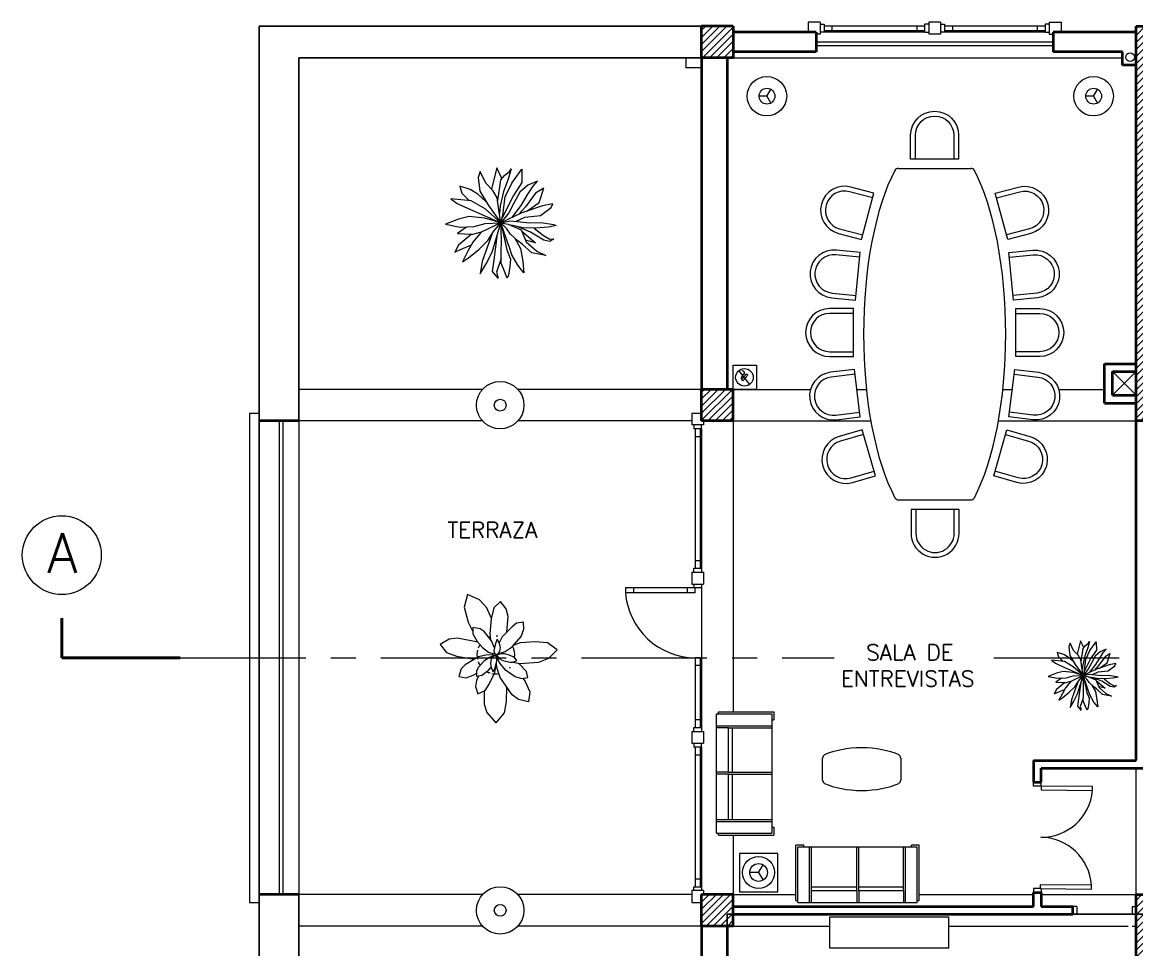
# Model space of a CAD drawing. Extents: x 1009 to 1343, y -172900 to 201.
# Drawn here: x 1200.93 to 1215.04, y 129.45 to 141.19 of the extents above; entities that cross this region are included whole.
import ezdxf

# ---------------------------------------------------------------- set-up
doc = ezdxf.new("R2010")
doc.units = 0
doc.header["$LTSCALE"] = 0.5
doc.linetypes.add('CENTER', pattern=[50.8, 31.75, -6.35, 6.35, -6.35])
doc.layers.get('0').update_dxf_attribs({"linetype": 'CONTINUOUS'})
for name, color, linetype, lineweight in [('Carpintería', 55, 'CONTINUOUS', 20), ('Detalles .05', 243, 'CONTINUOUS', 5), ('Detalles 01', 8, 'CONTINUOUS', 9), ('Equipamiento fijo', 31, 'CONTINUOUS', 13), ('Equipamiento movil', 33, 'CONTINUOUS', 9), ('Muros corte', 7, 'CONTINUOUS', 40), ('Muros vista', 253, 'CONTINUOUS', 25), ('Punta 01', 6, 'CONTINUOUS', 9), ('Punta 02', 11, 'CONTINUOUS', 20), ('Punta 05', 52, 'CONTINUOUS', 50), ('Sist. contra incendio', 1, 'CONTINUOUS', 18), ('Tratamiento pisos', 251, 'CONTINUOUS', 9)]:
    doc.layers.add(name, color=color, linetype=linetype, lineweight=lineweight)
doc.layers.add('Electricidad', color=50, linetype='CONTINUOUS')
doc.styles.add('Texto 2 mm', font='simplex.shx', dxfattribs={"height": 0.2})
doc.styles.add('Texto 5 mm', font='simplex.shx', dxfattribs={"height": 0.5})
pattern_1 = [(45, (50.08303, 12.939285), (-0.0449012806, 0.0449012806), [])]

# ---------------------------------------------------------------- blocks, each defined once
blk = doc.blocks.new('Silla 2')
for p, q in [((15, 15), (0, 15)), ((0, 15), (0, -15)), ((15, 12), (0, 12)), ((0, -12), (15, -12)), ((0, -15), (15, -15))]:
    blk.add_line(p, q)
for radius in [15, 12]:
    blk.add_arc((15, 0), radius, 270, 90)
blk = doc.blocks.new('Velador planta')
for q in [(-4.33, 2.5), (4.33, 2.5), (0, -5)]:
    blk.add_line((0, 0), q)
for radius in [9, 5]:
    blk.add_circle((0, 0), radius)
blk = doc.blocks.new('Plant1')
for p, q in [((5.75, 15.65), (2.94, 14.02)), ((6.8, 12.64), (5.75, 15.65)), ((2.94, 14.02), (1.24, 11.02)), ((6.67, 9.74), (6.8, 12.64)), ((-4.94, 10.5), (-5.47, 8.7)), ((-3.11, 9.8), (-4.94, 10.5)), ((-1.65, 8.27), (-3.11, 9.8)), ((1.24, 11.02), (-0.18, 7.33)), ((4.8, 4.93), (6.67, 9.74)), ((-10.15, 7.82), (-12.56, 7.25)), ((-12.56, 7.25), (-11.81, 4.91)), ((-8.01, 7.41), (-10.15, 7.82)), ((-4.41, 5.37), (-8.01, 7.41)), ((-5.47, 8.7), (-5.1, 7.19)), ((-5.1, 7.19), (-3.73, 3.58)), ((-0.15, 4.91), (-1.65, 8.27)), ((-0.18, 7.33), (-0.36, 5.38)), ((-12.63, 3.17), (-15.39, 2.27)), ((-9.66, 3.14), (-12.63, 3.17)), ((-11.81, 4.91), (-9.42, 2.94)), ((-3.73, 3.58), (-2.59, 2.19)), ((0.25, 2.69), (-0.15, 4.91)), ((1.6, 3.31), (0.73, 2.26)), ((2.74, 4.3), (1.6, 3.31)), ((3.75, 4.5), (2.74, 4.3)), ((3.4, 2.61), (3.75, 3.44)), ((3.75, 3.45), (4.8, 4.93)), ((3.75, 3.44), (3.75, 4.5)), ((7.53, 5.66), (4.58, 4.62)), ((7.5, 2.24), (8.7, 3.64)), ((9.19, 5.31), (7.53, 5.66)), ((8.7, 3.64), (9.19, 5.31)), ((8.78, 3.92), (9.84, 4.12)), ((9.84, 4.12), (12.89, 4.12)), ((12.89, 4.12), (15.19, 2.69)), ((-15.39, 2.27), (-18.09, -0.04)), ((-9.42, 2.94), (-5.88, 0.9)), ((-3.93, 0.56), (-7.13, -0.21)), ((-5.88, 0.9), (-4.34, 0.46)), ((-2.06, 0.5), (-3.93, 0.56)), ((-2.48, 2.2), (-3.75, 2.12)), ((-3.75, 2.12), (-2.91, 1.21)), ((-2.91, 1.21), (-1.29, 0)), ((-1.34, 2), (-2.48, 2.2)), ((-1.9, 0.46), (-2.06, 0.5)), ((-0.39, 1.34), (-1.34, 2)), ((-0.56, -0.12), (-0.19, 0)), ((-0.12, 0.81), (-0.39, 1.34)), ((-0.19, 0), (-0.12, 0.06)), ((-0.06, 0.25), (-0.12, 0.81)), ((-0.12, 0.06), (-0.06, 0.25)), ((-0.11, 0.67), (0.06, 0.81)), ((0.06, 0.81), (0.25, 2.69)), ((0.31, 1.31), (0.12, 0.38)), ((0.12, 0.38), (0.19, 0.25)), ((0.19, 0.25), (0.38, 0.19)), ((0.73, 2.26), (0.31, 1.31)), ((0.38, 0.19), (1.25, 0.44)), ((0.47, 0.22), (0.69, 0)), ((0.69, 0), (2.44, 0)), ((1.25, 0.44), (2.18, 1.1)), ((2.18, 1.1), (3.4, 2.61)), ((2.44, 0), (4.43, 0.51)), ((4.43, 0.51), (7.5, 2.24)), ((13.53, 0.5), (11.66, -0.54)), ((15.19, 2.69), (13.53, 0.5)), ((-18.09, -0.04), (-15.37, -2.32)), ((-15.37, -2.32), (-11.22, -3.04)), ((-11.22, -3.04), (-8.38, -3)), ((-8.2, -0.91), (-9.38, -2.5)), ((-9.38, -2.5), (-7.87, -3.25)), ((-5.18, -2.97), (-8.45, -7.47)), ((-7.13, -0.21), (-8.2, -0.91)), ((-5.44, -3.05), (-3.38, -2.45)), ((-3.38, -2.45), (-1.56, -1.44)), ((-1.56, -1.44), (-0.5, -0.38)), ((-1.12, -2.44), (-1.55, -4.42)), ((-1.29, 0), (-0.56, -0.12)), ((-0.38, -0.81), (-1.12, -2.44)), ((-0.31, -0.5), (-0.59, -0.46)), ((-0.5, -0.38), (-0.5, -0.12)), ((0.06, -0.62), (-0.38, -0.81)), ((-0.26, -0.76), (-0.31, -0.5)), ((-0.19, -1.81), (-0.07, -0.68)), ((0.01, -3.25), (-0.19, -1.81)), ((0.12, -0.12), (0, -0.44)), ((0, -0.44), (0.12, -1)), ((0.56, -0.06), (0.12, -0.12)), ((0.12, -1), (0.45, -1.59)), ((0.45, -1.59), (1.43, -2.3)), ((1.53, -0.38), (0.56, -0.06)), ((1.43, -2.3), (2.56, -2.56)), ((3.06, -1.61), (1.53, -0.38)), ((3.19, -1.19), (2.01, -0.77)), ((2.38, -1), (2.23, -0.95)), ((2.32, -2.51), (3.05, -4.05)), ((4.2, -2.28), (2.38, -1)), ((2.56, -2.56), (3.88, -2.56)), ((3.88, -2.56), (3.06, -1.61)), ((6, -1.48), (3.19, -1.19)), ((6.42, -4.94), (4.2, -2.28)), ((11.66, -0.54), (6, -1.48)), ((9.02, -0.98), (12.56, -2.76)), ((12.56, -2.76), (15.17, -4.6)), ((-7.87, -3.25), (-5.44, -3.05)), ((-4.21, -9.77), (-1.41, -5.8)), ((-1.55, -4.42), (-1.12, -8.67)), ((1.03, -5.66), (0.01, -3.25)), ((1.72, -6.45), (1.03, -5.66)), ((3.05, -4.05), (3.43, -5.82)), ((3.43, -5.82), (3.06, -7.12)), ((7.5, -6.71), (6.42, -4.94)), ((15.17, -4.6), (16.61, -7.77)), ((-8.45, -7.47), (-9.18, -9.67)), ((-1.12, -8.67), (-0.57, -10.07)), ((3.06, -7.12), (1.72, -6.45)), ((2.25, -9.87), (2.39, -7.87)), ((2.39, -7.87), (2.32, -6.75)), ((3.19, -6.68), (4.04, -7.69)), ((4.04, -7.69), (5.41, -8.56)), ((5.41, -8.56), (7.5, -8.88)), ((7.5, -8.88), (7.5, -6.71)), ((7.5, -6.98), (10.72, -8.45)), ((10.72, -8.45), (13.06, -8.78)), ((13.06, -8.78), (16.61, -7.77)), ((-9.18, -9.67), (-8.88, -12.44)), ((-8.88, -12.44), (-6.25, -11.82)), ((-6.25, -11.82), (-4.21, -9.77)), ((-0.57, -10.07), (1, -11.56)), ((1, -11.56), (2.25, -9.87))]:
    blk.add_line(p, q)
for start, end in [(57.1582, 93.2041), (172.4345, 176.9296), (149.2581, 153.7532), (21.2653, 25.7604), (212.1423, 223.5771), (323.0282, 344.4965), (229.8179, 257.6637), (265.2848, 278.7499), (306.6551, 316.418)]:
    blk.add_arc((0, 0), 5.12, start, end)
blk = doc.blocks.new('Treei')
for p, q in [((-1.6, 5.41), (-2.01, 5.58)), ((-2.01, 5.58), (-1.8, 4.47)), ((-0.75, 4.27), (-1.6, 5.41)), ((0.01, 4.32), (0.22, 5.68)), ((0.22, 5.68), (0.34, 5.97)), ((0.34, 5.97), (0.52, 5.11)), ((0.52, 5.11), (0.61, 3.71)), ((1.42, 4.57), (1.81, 5.28)), ((1.81, 5.28), (1.78, 5.7)), ((1.78, 5.7), (2.06, 5.28)), ((2.06, 5.28), (1.92, 4.62)), ((3.12, 3.85), (3.58, 4.84)), ((3.58, 4.84), (3.3, 3.31)), ((-3.94, 3.46), (-4.45, 3.93)), ((-4.45, 3.93), (-4.03, 2.89)), ((-2.15, 4.1), (-3.71, 4.62)), ((-3.71, 4.62), (-3.16, 3.73)), ((-3.16, 3.73), (-1.67, 2.62)), ((-1.21, 2.79), (-2.15, 4.1)), ((-1.8, 4.47), (-1.02, 2.25)), ((-0.56, 2.57), (-0.75, 4.27)), ((0.06, 3.09), (0.01, 4.32)), ((0.61, 3.71), (0.57, 2.38)), ((0.61, 3.58), (1.42, 4.57)), ((0.96, 2.25), (2.2, 3.73)), ((1.92, 4.62), (1.05, 3.19)), ((2.2, 3.73), (1.92, 2.62)), ((2.11, 2.72), (3.12, 3.85)), ((-4.03, 2.89), (-3.28, 2.03)), ((-3.05, 2.89), (-3.94, 3.46)), ((-1.83, 2.15), (-3.05, 2.89)), ((-1.67, 2.62), (-0.88, 1.91)), ((-0.11, 1.56), (-0.56, 2.57)), ((-0.17, 1), (0.06, 3.09)), ((1.05, 3.19), (0.44, 1.74)), ((0.8, 2.18), (2.11, 2.72)), ((3.3, 3.31), (2.36, 2.28)), ((4.22, 2.33), (5.46, 2.47)), ((5.46, 2.47), (4.64, 1.81)), ((-5.76, 2.23), (-4.31, 2.25)), ((-4.26, 1.14), (-5.76, 2.23)), ((-4.31, 2.25), (-2.93, 1.32)), ((-3.28, 2.03), (-2.08, 1.39)), ((-2.93, 1.32), (-0.51, 0.11)), ((-2.08, 1.39), (-1.04, 0.82)), ((-0.51, 1.14), (-1.83, 2.15)), ((-1.02, 2.25), (0.03, -0.03)), ((0.2, 0.77), (0.8, 2.18)), ((0.57, 2.38), (0.31, 1.05)), ((1.99, 1.81), (1.28, 1.02)), ((1.69, 1.48), (2.82, 2.08)), ((2.36, 2.28), (1.99, 1.81)), ((2.82, 2.08), (4.22, 2.33)), ((4.64, 1.81), (3.51, 1.17)), ((-4.76, 0.09), (-5.92, -0.48)), ((-5.51, 0.92), (-5.8, 1.09)), ((-5.8, 1.09), (-4.68, 0.77)), ((-5.12, 0.4), (-5.51, 0.92)), ((-4.61, -0.04), (-5.12, 0.4)), ((-4.68, 0.77), (-3.34, 0.26)), ((-2.77, 0.45), (-4.26, 1.14)), ((-3.34, 0.26), (-1.78, -0.09)), ((-0.77, 0.18), (-2.77, 0.45)), ((-1.04, 0.82), (0.03, -0.03)), ((0.03, -0.03), (-0.77, 0.18)), ((0.03, -0.03), (-0.17, 1)), ((0.03, -0.03), (0.2, 0.77)), ((2.04, 0.65), (0.03, -0.03)), ((0.7, 0.63), (0.03, -0.03)), ((0.03, -0.03), (2.96, 0.63)), ((1.85, 0.03), (0.03, -0.03)), ((1.28, 1.02), (0.7, 0.63)), ((3.28, 0.01), (1.85, 0.03)), ((2.73, 0.9), (2.04, 0.65)), ((3.51, 1.17), (2.73, 0.9)), ((2.96, 0.63), (3.97, 1)), ((4.41, -0.01), (3.28, 0.01)), ((3.97, 1), (4.77, 0.95)), ((5.39, 0.4), (4.41, -0.01)), ((4.77, 0.95), (5.72, 0.8)), ((6.02, 0.65), (5.39, 0.4)), ((5.72, 0.8), (6.02, 0.65)), ((-5.92, -0.48), (-3.64, -1.03)), ((-2.36, -0.36), (-4.61, -0.04)), ((-3.44, -0.9), (-4.26, -1.67)), ((-2.65, -0.43), (-3.44, -0.9)), ((-1.34, -0.24), (-2.65, -0.43)), ((-1.83, -1.37), (0.03, -0.03)), ((-1.78, -0.09), (-0.95, -0.18)), ((0.03, -0.03), (-1.46, -1.72)), ((-1.39, -3.32), (0.03, -0.03)), ((0.03, -0.03), (-1.34, -0.24)), ((0.03, -0.03), (-0.47, -1.76)), ((0.11, -1.72), (0.03, -0.03)), ((0.03, -0.03), (1.07, -2.16)), ((1, -0.83), (0.03, -0.03)), ((3.21, -0.98), (0.03, -0.03)), ((1.97, -1.44), (1, -0.83)), ((4.06, -0.75), (1.24, -0.39)), ((1.31, -1.02), (3.1, -1.64)), ((4.47, -1.62), (3.21, -0.98)), ((3.92, 0), (5.37, -0.51)), ((5.3, -0.93), (4.06, -0.75)), ((6.02, -0.34), (5.3, -0.93)), ((5.37, -0.51), (6.02, -0.34)), ((-4.26, -1.67), (-5.51, -2.28)), ((-5.51, -2.28), (-4.86, -2.48)), ((-4.86, -2.48), (-3.37, -2.31)), ((-3.37, -2.31), (-1.83, -1.37)), ((-2.28, -1.64), (-3.05, -2.53)), ((-1.46, -1.72), (-2.33, -3.24)), ((-0.47, -1.76), (-0.63, -3.46)), ((0.45, -2.92), (0.11, -1.72)), ((1.3, -3.19), (1.03, -2.11)), ((1.07, -2.16), (2.15, -3.07)), ((2.93, -2.41), (1.97, -1.44)), ((3.85, -3.54), (2.93, -2.41)), ((3.1, -1.64), (4.24, -2.04)), ((4.24, -2.04), (5.56, -2.28)), ((5.56, -2.28), (4.47, -1.62)), ((-3.55, -3.37), (-3.92, -4.48)), ((-3.05, -2.53), (-3.55, -3.37)), ((-3.16, -4.25), (-2.38, -3.46)), ((-2.33, -3.24), (-2.56, -5.44)), ((-2.06, -4.77), (-1.39, -3.32)), ((-0.63, -3.46), (-0.35, -4.6)), ((0.5, -4.43), (0.45, -2.92)), ((1.19, -4.72), (1.28, -3.19)), ((1.28, -3.19), (2.47, -4.62)), ((2.15, -3.07), (3.12, -3.59)), ((2.93, -4.4), (2.43, -3.22)), ((3.12, -3.59), (4.27, -4.18)), ((4.27, -4.18), (3.85, -3.54)), ((-3.92, -4.48), (-3.16, -4.25)), ((-2.56, -5.44), (-2.06, -4.77)), ((-0.35, -4.6), (0.2, -6.03)), ((0.2, -6.03), (0.5, -4.43)), ((0.5, -3.74), (1.19, -4.72)), ((2.47, -4.62), (3.23, -5.02)), ((3.23, -5.02), (2.93, -4.4))]:
    blk.add_line(p, q)

msp = doc.modelspace()

# ---------------------------------------------------------------- hatches: boundary and pattern name
at = {"layer": 'Detalles 01'}
h = msp.add_hatch(dxfattribs=at)
h.set_pattern_fill('ANSI31', color=256, scale=0.02, style=0)
h.set_pattern_definition(pattern_1)
h.paths.add_polyline_path([(1209.929, 141.144), (1209.529, 141.144), (1209.529, 140.744), (1209.929, 140.744)])
h = msp.add_hatch(dxfattribs=at)
h.set_pattern_fill('ANSI31,_O', color=256, scale=0.02)
h.set_pattern_definition([(45, (-10.71697, 12.939285), (-0.0449012806, 0.0449012806), [])])
h.paths.add_polyline_path([(1218.129, 141.069), (1217.029, 141.069), (1217.029, 140.819), (1218.129, 140.819)])
h.paths.add_polyline_path([(1217.029, 141.069), (1215.269, 141.069), (1215.269, 141.144), (1215.029, 141.144), (1215.029, 136.144), (1217.029, 136.144), (1217.029, 136.294), (1215.269, 136.294), (1215.269, 140.819), (1217.029, 140.819)])
h.paths.add_polyline_path([(1217.669, 140.019), (1217.519, 140.019), (1217.519, 136.294), (1217.029, 136.294), (1217.029, 136.144), (1217.669, 136.144)])
h = msp.add_hatch(dxfattribs=at)
h.set_pattern_fill('ANSI31', color=256, scale=0.02, style=0)
h.set_pattern_definition(pattern_1)
h.paths.add_polyline_path([(1209.529, 136.144), (1209.929, 136.144), (1209.929, 136.544), (1209.529, 136.544)])
h = msp.add_hatch(dxfattribs=at)
h.set_pattern_fill('ANSI31', color=256, scale=0.02, style=0)
h.set_pattern_definition(pattern_1)
h.paths.add_polyline_path([(1209.929, 130.144), (1209.529, 130.144), (1209.529, 129.744), (1209.929, 129.744)])
h = msp.add_hatch(dxfattribs=at)
h.set_pattern_fill('ANSI31,_O', color=256, scale=0.02)
h.set_pattern_definition(pattern_1)
h.paths.add_polyline_path([(1215.029, 125.469), (1213.979, 125.469), (1213.979, 125.219), (1215.029, 125.219), (1215.029, 125.144), (1215.279, 125.144), (1215.279, 126.869), (1216.529, 126.869), (1216.529, 127.119), (1215.279, 127.119), (1215.279, 130.144), (1215.029, 130.144)])

# ---------------------------------------------------------------- linework, layer by layer
at = {"layer": 'Carpintería'}
for p, q in [((1211.029, 141.194), (1210.879, 141.194)), ((1210.879, 141.194), (1210.879, 141.069)), ((1211.029, 141.194), (1211.029, 141.044)), ((1211.029, 141.169), (1211.079, 141.169)), ((1211.079, 141.169), (1211.079, 141.069)), ((1211.079, 141.149), (1212.354, 141.149)), ((1211.079, 141.089), (1212.354, 141.089)), ((1211.179, 141.149), (1211.179, 141.089)), ((1212.254, 141.149), (1212.254, 141.089)), ((1212.404, 141.169), (1212.354, 141.169)), ((1212.354, 141.069), (1212.354, 141.169)), ((1212.554, 141.194), (1212.404, 141.194)), ((1212.404, 141.194), (1212.404, 141.044)), ((1212.554, 141.194), (1212.554, 141.044)), ((1212.554, 141.169), (1212.604, 141.169)), ((1212.604, 141.169), (1212.604, 141.069)), ((1212.604, 141.149), (1213.879, 141.149)), ((1212.604, 141.089), (1213.879, 141.089)), ((1212.704, 141.149), (1212.704, 141.089)), ((1213.779, 141.149), (1213.779, 141.089)), ((1213.879, 141.169), (1213.879, 141.069)), ((1213.929, 141.169), (1213.879, 141.169)), ((1213.929, 141.194), (1213.929, 141.044)), ((1213.929, 141.194), (1214.079, 141.194)), ((1214.079, 141.194), (1214.079, 141.069)), ((1211.029, 141.044), (1210.979, 141.044)), ((1211.079, 141.069), (1211.029, 141.069)), ((1212.354, 141.069), (1212.404, 141.069)), ((1212.554, 141.044), (1212.404, 141.044)), ((1212.604, 141.069), (1212.554, 141.069)), ((1213.879, 141.069), (1213.929, 141.069)), ((1213.929, 141.044), (1213.979, 141.044)), ((1203.804, 136.244), (1203.804, 130.044)), ((1203.804, 136.244), (1203.929, 136.244)), ((1209.404, 136.244), (1209.404, 136.094)), ((1209.404, 136.244), (1209.529, 136.244)), ((1209.554, 136.094), (1209.404, 136.094)), ((1209.429, 136.094), (1209.429, 136.044)), ((1209.529, 136.044), (1209.429, 136.044)), ((1209.449, 136.044), (1209.449, 134.278)), ((1209.509, 136.044), (1209.509, 134.278)), ((1209.529, 136.044), (1209.529, 136.094)), ((1209.554, 136.144), (1209.554, 136.094)), ((1209.509, 135.944), (1209.449, 135.944)), ((1209.449, 134.378), (1209.509, 134.378)), ((1209.404, 134.228), (1209.404, 134.078)), ((1209.404, 134.228), (1209.554, 134.228)), ((1209.429, 134.228), (1209.429, 134.278)), ((1209.429, 134.278), (1209.529, 134.278)), ((1209.529, 134.278), (1209.529, 134.228)), ((1209.554, 134.228), (1209.554, 134.078)), ((1209.404, 134.078), (1209.554, 134.078)), ((1209.429, 134.078), (1209.429, 134.028)), ((1209.529, 134.078), (1209.529, 134.028)), ((1209.449, 134.028), (1208.565, 134.028)), ((1208.565, 134.028), (1208.565, 133.968)), ((1209.449, 133.968), (1208.565, 133.968)), ((1208.665, 134.028), (1208.665, 133.968)), ((1209.349, 133.968), (1209.349, 134.028)), ((1209.529, 134.028), (1209.429, 134.028)), ((1209.449, 133.968), (1209.449, 134.028)), ((1209.449, 133.144), (1209.449, 132.261)), ((1209.509, 133.144), (1209.449, 133.144)), ((1209.509, 133.044), (1209.449, 133.044)), ((1209.509, 133.144), (1209.509, 132.261)), ((1209.449, 132.361), (1209.509, 132.361)), ((1209.404, 132.211), (1209.404, 132.061)), ((1209.404, 132.211), (1209.554, 132.211)), ((1209.429, 132.211), (1209.429, 132.261)), ((1209.429, 132.261), (1209.529, 132.261)), ((1209.529, 132.261), (1209.529, 132.211)), ((1209.554, 132.211), (1209.554, 132.061)), ((1209.404, 132.061), (1209.554, 132.061)), ((1209.429, 132.061), (1209.429, 132.011)), ((1209.529, 132.011), (1209.529, 132.061)), ((1209.529, 132.011), (1209.429, 132.011)), ((1209.449, 132.011), (1209.449, 130.244)), ((1209.509, 132.011), (1209.509, 130.244)), ((1209.509, 131.911), (1209.449, 131.911)), ((1213.729, 131.519), (1213.729, 131.569)), ((1213.829, 131.519), (1213.729, 131.519)), ((1213.829, 131.519), (1213.828, 131.469)), ((1213.829, 131.519), (1213.829, 131.569)), ((1214.479, 131.513), (1213.829, 131.519)), ((1214.478, 131.463), (1214.479, 131.513)), ((1213.828, 131.469), (1214.478, 131.463)), ((1209.429, 130.194), (1209.429, 130.244)), ((1209.429, 130.244), (1209.529, 130.244)), ((1209.449, 130.344), (1209.509, 130.344)), ((1209.529, 130.244), (1209.529, 130.194)), ((1213.816, 130.269), (1213.815, 130.219)), ((1214.466, 130.263), (1213.816, 130.269)), ((1214.465, 130.213), (1214.466, 130.263)), ((1209.554, 130.194), (1209.404, 130.194)), ((1209.404, 130.194), (1209.404, 130.044)), ((1209.554, 130.194), (1209.554, 130.144)), ((1213.829, 130.219), (1213.729, 130.219)), ((1213.729, 130.219), (1213.729, 130.169)), ((1213.815, 130.219), (1214.465, 130.213)), ((1213.829, 130.219), (1213.829, 130.169)), ((1203.804, 130.044), (1203.929, 130.044)), ((1209.404, 130.044), (1209.529, 130.044)), ((1214.279, 129.994), (1214.229, 129.994)), ((1214.279, 129.994), (1214.279, 129.894)), ((1214.979, 129.994), (1214.979, 129.894)), ((1214.979, 129.994), (1215.029, 129.994)), ((1214.279, 129.894), (1214.229, 129.894)), ((1214.979, 129.894), (1215.029, 129.894))]:
    msp.add_line(p, q, dxfattribs=at)
at = {"layer": 'Detalles 01'}
for p, q in [((1212.354, 141.069), (1211.079, 141.069)), ((1213.879, 141.069), (1212.604, 141.069)), ((1213.979, 140.944), (1210.979, 140.944)), ((1213.979, 140.894), (1210.979, 140.894)), ((1204.179, 136.144), (1204.179, 130.144)), ((1204.229, 136.144), (1204.229, 130.144)), ((1209.529, 136.044), (1209.529, 134.278)), ((1209.529, 132.011), (1209.529, 130.244))]:
    msp.add_line(p, q, dxfattribs=at)
at = {"layer": 'Detalles 01', "linetype": 'CENTER', "ltscale": 0.1}
for p, q in [((1202.929, 133.144), (1211.206, 133.144)), ((1213.227, 133.144), (1216.919, 133.144))]:
    msp.add_line(p, q, dxfattribs=at)
at = {"layer": 'Detalles 01'}
msp.add_circle((1214.953, 140.752), 0.055, dxfattribs=at)
for centre, radius, start, end in [((1209.45, 134.032), 0.887, 184.1322, 269.8947), ((1213.827, 131.523), 0.654, 269.5393, 354.6837), ((1213.813, 130.216), 0.654, 4.1205, 89.2649)]:
    msp.add_arc(centre, radius, start, end, dxfattribs=at)
at = {"layer": 'Electricidad'}
for p, q in [((1209.854, 128.017), (1209.854, 129.894)), ((1209.854, 129.894), (1220.779, 129.894))]:
    msp.add_line(p, q, dxfattribs=at)
at = {"layer": 'Equipamiento fijo'}
for centre in [(1206.979, 136.344), (1206.979, 129.944)]:
    msp.add_circle(centre, 0.3, dxfattribs=at)
at = {"layer": 'Equipamiento movil'}
for p, q in [((1210.356, 140.258), (1210.256, 140.258)), ((1210.356, 140.258), (1210.406, 140.344)), ((1210.356, 140.258), (1210.406, 140.171)), ((1214.492, 140.258), (1214.392, 140.258)), ((1214.492, 140.258), (1214.542, 140.344)), ((1214.492, 140.258), (1214.542, 140.171)), ((1212.02, 139.344), (1212.937, 139.344)), ((1212.02, 135.144), (1212.937, 135.144)), ((1211.06, 131.594), (1211.06, 131.873)), ((1212.05, 131.873), (1212.05, 131.594)), ((1210.009, 130.666), (1210.009, 130.18)), ((1210.495, 130.666), (1210.009, 130.666)), ((1210.495, 130.18), (1210.495, 130.666)), ((1210.009, 130.18), (1210.495, 130.18)), ((1211.154, 129.864), (1212.654, 129.864)), ((1211.154, 129.464), (1211.154, 129.864)), ((1212.654, 129.864), (1212.654, 129.464)), ((1212.654, 129.464), (1211.154, 129.464))]:
    msp.add_line(p, q, dxfattribs=at)
at = {"layer": 'Equipamiento movil', "ltscale": 0.009}
for p, q in [((1209.718, 130.921), (1209.718, 132.433)), ((1209.718, 132.433), (1210.418, 132.433)), ((1209.743, 132.458), (1210.443, 132.458)), ((1209.743, 132.433), (1209.743, 132.458)), ((1210.418, 132.433), (1210.418, 132.283)), ((1210.418, 132.358), (1210.443, 132.358)), ((1210.443, 132.458), (1210.443, 132.358)), ((1209.718, 132.283), (1210.418, 132.283)), ((1209.868, 132.258), (1209.718, 132.258)), ((1209.868, 131.696), (1209.868, 132.258)), ((1209.868, 132.258), (1210.418, 132.258)), ((1209.918, 131.696), (1209.918, 132.258)), ((1210.418, 132.283), (1210.418, 130.921)), ((1209.868, 131.696), (1209.718, 131.696)), ((1209.868, 131.671), (1209.718, 131.671)), ((1209.868, 131.696), (1210.418, 131.696)), ((1209.868, 131.696), (1210.418, 131.696)), ((1209.868, 131.671), (1210.418, 131.671)), ((1209.868, 131.096), (1209.868, 131.671)), ((1209.918, 131.096), (1209.918, 131.671)), ((1209.718, 131.096), (1210.418, 131.096)), ((1209.718, 131.071), (1210.418, 131.071)), ((1210.418, 131.071), (1210.418, 130.921)), ((1210.418, 130.996), (1210.443, 130.996)), ((1210.443, 130.996), (1210.443, 130.896)), ((1209.718, 130.921), (1210.418, 130.921)), ((1209.743, 130.896), (1209.743, 130.921)), ((1209.743, 130.896), (1210.443, 130.896)), ((1210.721, 130.069), (1210.721, 130.769)), ((1210.821, 130.769), (1210.721, 130.769)), ((1212.109, 130.744), (1210.746, 130.744)), ((1210.746, 130.044), (1210.746, 130.744)), ((1210.896, 130.744), (1210.746, 130.744)), ((1210.821, 130.744), (1210.821, 130.769)), ((1210.896, 130.044), (1210.896, 130.744)), ((1210.921, 130.044), (1210.921, 130.744)), ((1211.496, 130.194), (1211.496, 130.744)), ((1211.521, 130.194), (1211.521, 130.744)), ((1211.521, 130.194), (1211.521, 130.744)), ((1212.084, 130.194), (1212.084, 130.744)), ((1212.109, 130.044), (1212.109, 130.744)), ((1212.259, 130.744), (1212.109, 130.744)), ((1212.284, 130.769), (1212.184, 130.769)), ((1212.184, 130.744), (1212.184, 130.769)), ((1212.259, 130.044), (1212.259, 130.744)), ((1212.284, 130.069), (1212.284, 130.769)), ((1210.921, 130.244), (1211.496, 130.244)), ((1211.521, 130.244), (1212.084, 130.244)), ((1210.921, 130.194), (1211.496, 130.194)), ((1211.496, 130.194), (1211.496, 130.044)), ((1211.521, 130.194), (1212.084, 130.194)), ((1211.521, 130.194), (1211.521, 130.044)), ((1212.084, 130.194), (1212.084, 130.044)), ((1210.721, 130.069), (1210.746, 130.069)), ((1210.746, 130.044), (1212.259, 130.044)), ((1212.259, 130.069), (1212.284, 130.069))]:
    msp.add_line(p, q, dxfattribs=at)
at = {"layer": 'Equipamiento movil'}
for centre, radius in [((1210.356, 140.258), 0.25), ((1214.492, 140.258), 0.25), ((1210.356, 140.258), 0.1), ((1214.492, 140.258), 0.1)]:
    msp.add_circle(centre, radius, dxfattribs=at)
for centre, radius, start, end in [((1212.02, 139.294), 0.05, 90, 151.8743), ((1212.937, 139.294), 0.05, 28.1257, 90), ((1212.02, 135.194), 0.05, 208.1257, 270), ((1212.937, 135.194), 0.05, 270, 331.8743), ((1211.105, 131.873), 0.045, 115.5868, 180), ((1212.005, 131.873), 0.045, 360, 64.4132), ((1211.105, 131.594), 0.045, 180, 244.4132), ((1212.005, 131.594), 0.045, 295.5868, 0)]:
    msp.add_arc(centre, radius, start, end, dxfattribs=at)
for centre, major_axis, ratio, start_param, end_param in [((1212.479, 137.244), (0, 2.5), 0.36, 0.592713, 2.54888), ((1212.479, 137.244), (0, 2.5), 0.36, 3.734306, 5.690472), ((1211.555, 131.733), (0.63, 0), 0.428571, 7.013246, 8.694718), ((1211.555, 131.733), (0.63, 0), 0.428571, 3.871653, 5.553125)]:
    msp.add_ellipse(centre, major_axis=major_axis, ratio=ratio, start_param=start_param, end_param=end_param, dxfattribs=at)
at = {"layer": 'Muros corte'}
for p, q in [((1209.929, 141.144), (1209.529, 141.144)), ((1209.529, 140.744), (1209.529, 141.144)), ((1209.929, 141.144), (1209.929, 140.744)), ((1215.029, 136.144), (1215.029, 141.144)), ((1215.029, 141.144), (1215.269, 141.144)), ((1210.979, 141.069), (1209.929, 141.069)), ((1210.979, 141.069), (1210.979, 140.819)), ((1215.029, 141.069), (1213.979, 141.069)), ((1213.979, 141.069), (1213.979, 140.819)), ((1210.979, 140.819), (1209.929, 140.819)), ((1214.859, 140.819), (1213.979, 140.819)), ((1214.859, 140.649), (1214.859, 140.819)), ((1215.029, 131.844), (1215.029, 140.819)), ((1209.929, 140.744), (1209.529, 140.744)), ((1209.529, 140.744), (1209.529, 136.544)), ((1209.854, 140.744), (1209.854, 136.544)), ((1215.029, 140.649), (1214.859, 140.649)), ((1214.629, 136.369), (1214.629, 136.869)), ((1214.629, 136.869), (1215.029, 136.869)), ((1214.729, 136.469), (1214.729, 136.769)), ((1214.729, 136.769), (1215.029, 136.769)), ((1209.929, 136.544), (1209.529, 136.544)), ((1209.529, 136.144), (1209.529, 136.544)), ((1209.929, 136.144), (1209.929, 136.544)), ((1214.729, 136.469), (1215.029, 136.469)), ((1214.629, 136.369), (1215.029, 136.369)), ((1204.429, 136.144), (1203.929, 136.144)), ((1209.929, 136.144), (1209.529, 136.144)), ((1217.669, 136.144), (1215.029, 136.144)), ((1213.729, 131.844), (1215.029, 131.844)), ((1213.729, 131.844), (1213.729, 131.569)), ((1213.829, 131.744), (1216.529, 131.744)), ((1213.829, 131.569), (1213.829, 131.744)), ((1213.729, 131.569), (1213.829, 131.569)), ((1204.429, 130.144), (1203.929, 130.144)), ((1209.929, 130.144), (1209.529, 130.144)), ((1209.529, 129.744), (1209.529, 130.144)), ((1209.929, 129.744), (1209.929, 130.144)), ((1213.729, 129.994), (1213.729, 130.169)), ((1213.729, 130.169), (1213.829, 130.169)), ((1213.829, 130.169), (1213.829, 129.994)), ((1215.029, 130.144), (1215.279, 130.144)), ((1215.029, 125.469), (1215.029, 130.144)), ((1209.929, 129.994), (1213.729, 129.994)), ((1213.829, 129.994), (1214.229, 129.994)), ((1214.229, 129.894), (1214.229, 129.994)), ((1209.929, 129.894), (1214.229, 129.894)), ((1209.929, 129.744), (1209.529, 129.744)), ((1209.529, 129.744), (1209.529, 125.544)), ((1209.854, 129.744), (1209.854, 125.544))]:
    msp.add_line(p, q, dxfattribs=at)
at = {"layer": 'Muros vista'}
for p, q in [((1203.929, 136.144), (1203.929, 141.144)), ((1209.529, 141.144), (1203.929, 141.144)), ((1204.429, 140.744), (1204.429, 136.144)), ((1209.529, 140.744), (1204.429, 140.744)), ((1203.929, 136.144), (1203.929, 130.144)), ((1203.929, 125.144), (1203.929, 130.144)), ((1204.429, 130.144), (1204.429, 125.544))]:
    msp.add_line(p, q, dxfattribs=at)
at = {"layer": 'Punta 01'}
for p, q in [((1215.029, 136.769), (1214.729, 136.469)), ((1214.729, 136.769), (1215.029, 136.469))]:
    msp.add_line(p, q, dxfattribs=at)
at = {"layer": 'Punta 02'}
for p in [(1209.329, 140.744), (1209.529, 140.619)]:
    msp.add_line(p, (1209.329, 140.619), dxfattribs=at)
for centre, radius in [((1206.979, 136.344), 0.075), ((1201.429, 134.444), 0.5), ((1206.979, 129.944), 0.075)]:
    msp.add_circle(centre, radius, dxfattribs=at)
at = {"layer": 'Punta 05'}
for p, q in [((1201.429, 133.144), (1201.429, 133.644)), ((1202.929, 133.144), (1201.429, 133.144))]:
    msp.add_line(p, q, dxfattribs=at)
at = {"layer": 'Sist. contra incendio'}
msp.add_line((1209.998, 136.777), (1210.137, 136.607), dxfattribs=at)
at = {"layer": 'Sist. contra incendio', "color": 0}
for points in [[(1209.929, 136.85), (1210.222, 136.85), (1210.222, 136.544), (1209.929, 136.544)], [(1210.05, 136.652), (1210.033, 136.667), (1210.099, 136.742), (1210.116, 136.726)]]:
    msp.add_lwpolyline(points, close=True, dxfattribs=at)
at = {"layer": 'Sist. contra incendio'}
msp.add_circle((1210.071, 136.696), 0.111, dxfattribs=at)
at = {"layer": 'Sist. contra incendio', "color": 0}
for centre, radius, start, end in [((1210.091, 136.682), 0.0596, 117.3995, 194.4218), ((1210.05, 136.754), 0.0234, 303.3783, 123.3783)]:
    msp.add_arc(centre, radius, start, end, dxfattribs=at)
at = {"layer": 'Tratamiento pisos'}
for p, q in [((1209.929, 140.744), (1214.859, 140.744)), ((1206.755, 136.544), (1204.429, 136.544)), ((1209.529, 136.544), (1207.202, 136.544)), ((1209.929, 136.544), (1210.908, 136.544)), ((1211.495, 136.544), (1211.615, 136.544)), ((1213.343, 136.544), (1213.462, 136.544)), ((1214.049, 136.544), (1214.629, 136.544)), ((1204.429, 136.144), (1204.429, 130.144)), ((1206.755, 136.144), (1204.429, 136.144)), ((1209.404, 136.144), (1207.202, 136.144)), ((1209.929, 136.144), (1211.67, 136.144)), ((1209.929, 136.144), (1209.929, 132.458)), ((1213.287, 136.144), (1215.029, 136.144)), ((1209.529, 134.028), (1209.529, 132.261)), ((1215.029, 130.144), (1215.029, 131.744)), ((1209.929, 130.896), (1209.929, 130.144)), ((1206.755, 130.144), (1204.429, 130.144)), ((1209.404, 130.144), (1207.202, 130.144)), ((1209.929, 130.144), (1210.721, 130.144)), ((1212.284, 130.144), (1213.729, 130.144)), ((1213.829, 130.144), (1215.029, 130.144)), ((1206.755, 129.744), (1204.429, 129.744)), ((1209.529, 129.744), (1207.202, 129.744)), ((1209.929, 129.744), (1211.154, 129.744)), ((1212.654, 129.744), (1214.929, 129.744)), ((1214.979, 129.744), (1215.029, 129.744))]:
    msp.add_line(p, q, dxfattribs=at)

# ---------------------------------------------------------------- block references
at = {"layer": 'Detalles .05'}
for name, p, xscale, yscale, zscale, rotation in [('Treei', (1206.991, 138.659), 0.117, 0.117, 0.117, 270), ('Plant1', (1206.924, 133.179), 0.0468, 0.0468, 0.0468, 294.9481703471658), ('Treei', (1214.361, 132.923), 0.07371000000000001, 0.07371000000000001, 0.07371000000000001, 270)]:
    msp.add_blockref(name, p, dxfattribs=dict(at, xscale=xscale, yscale=yscale, zscale=zscale, rotation=rotation))
at = {"layer": 'Equipamiento movil'}
for name, p, xscale, yscale, zscale, rotation in [('Silla 2', (1212.479, 139.46), -0.02025, 0.02025, 0.02025, 270), ('Silla 2', (1211.632, 138.735), 0.02025, 0.02025, 0.02025, 165.0022807419087), ('Silla 2', (1213.325, 138.735), -0.02025, 0.02025, 0.02025, 194.9977192582155), ('Silla 2', (1211.508, 137.976), 0.02025, 0.02025, 0.02025, 174.2837038551606), ('Silla 2', (1213.449, 137.976), -0.02025, 0.02025, 0.02025, 185.7162961449636), ('Silla 2', (1211.453, 137.264), 0.02025, 0.02025, 0.02025, 180.0000000001242), ('Silla 2', (1213.505, 137.264), -0.02025, 0.02025, 0.02025, 180), ('Silla 2', (1211.501, 136.496), 0.02025000000000001, 0.02025000000000001, 0.02025000000000001, 187.0333043831266), ('Silla 2', (1213.456, 136.496), -0.02025, 0.02025, 0.02025, 172.9666956169976), ('Silla 2', (1211.647, 135.74), 0.02025, 0.02025, 0.02025, 195.993929878493), ('Silla 2', (1213.31, 135.74), -0.02025, 0.02025, 0.02025, 164.0060701216312), ('Silla 2', (1212.484, 135.024), 0.02025, 0.02025, 0.02025, 270), ('Velador planta', (1210.25, 130.424), 0.0225, 0.0225, 0.0225, 270)]:
    msp.add_blockref(name, p, dxfattribs=dict(at, xscale=xscale, yscale=yscale, zscale=zscale, rotation=rotation))

# ---------------------------------------------------------------- texts
at = {"layer": 'Punta 02', "char_height": 0.2, "attachment_point": 1, "style": 'Texto 2 mm'}
for s, insert, width in [('TERRAZA', (1206.31, 134.863), 1.34704), ('\\pi0.37745;SALA DE \\P\\pi0.058399;ENTREVISTAS', (1211.236, 133.312), 2.03108)]:
    msp.add_mtext(s, dxfattribs=dict(at, insert=insert, width=width))
at = {"layer": 'Punta 05', "insert": (1201.243, 134.721), "char_height": 0.5, "width": 0.39986, "attachment_point": 1, "style": 'Texto 5 mm'}
msp.add_mtext('A', dxfattribs=at)

doc.saveas('drawing.dxf')
